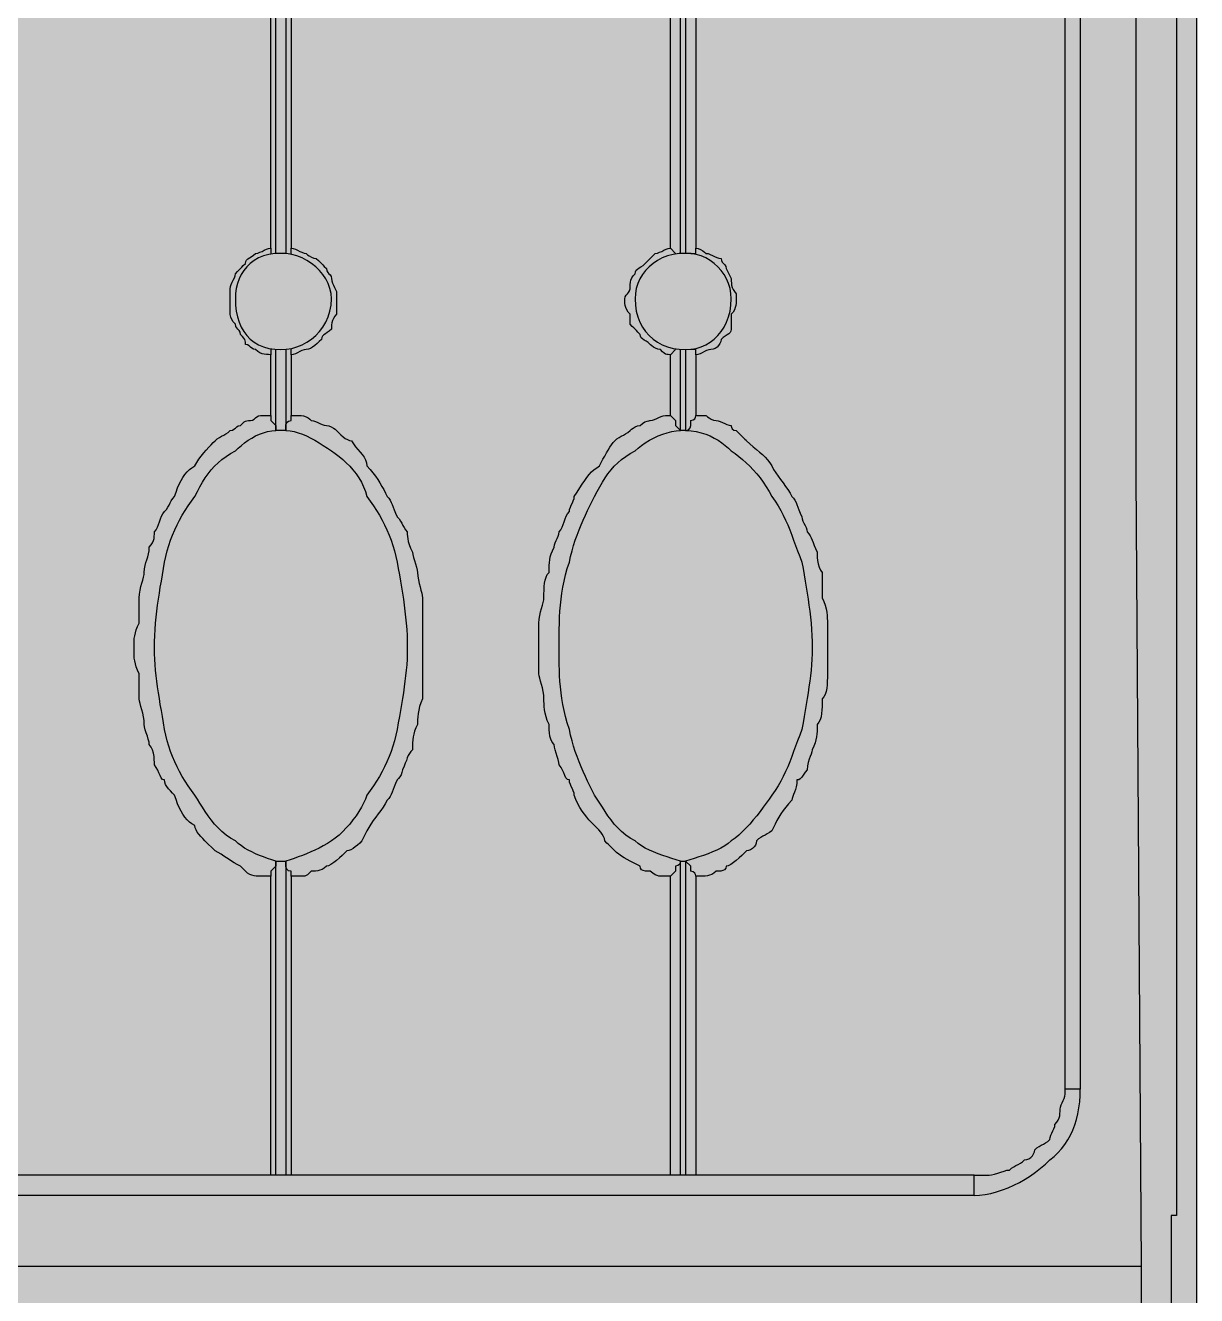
# Model space of a CAD drawing. Header units: millimetres. Extents: x 0 to 966, y -664 to 90.
# Drawn here: x 373.59 to 394, y -236.16 to -214.03 of the extents above; entities that cross this region are included whole.
import ezdxf

# ---------------------------------------------------------------- set-up
doc = ezdxf.new("R2010")
doc.units = ezdxf.units.MM
for name, color, linetype in [('HDL_BODY', 7, 'Continuous'), ('HDL_COLOUR', 7, 'Continuous'), ('HDL_DETAIL', 7, 'Continuous'), ('HDL_PRINT', 7, 'Continuous')]:
    doc.layers.add(name, color=color, linetype=linetype)

# ---------------------------------------------------------------- blocks, each defined once
blk = doc.blocks.new('M_R8.10.1_FRONT')
at = {"layer": 'HDL_BODY', "true_color": 0x202126}
blk.add_hatch(color=250, dxfattribs=at).paths.add_polyline_path([(0, 0), (144, 0), (144, 90), (0, 90)])
at = {"layer": 'HDL_BODY', "true_color": 0x2a2a30}
blk.add_hatch(color=250, dxfattribs=at).paths.add_polyline_path([(0.4, 20.52), (143.6, 20.52), (143.6, 68.31), (0.4, 68.31)])
at = {"layer": 'HDL_COLOUR', "true_color": 0x3d4a3a}
for points in [[(128.041, 40.324), (128.135, 40.329), (128.229, 40.345), (128.32, 40.371), (128.409, 40.406), (128.493, 40.451), (128.573, 40.505), (128.647, 40.567), (128.714, 40.637), (128.774, 40.715), (128.825, 40.8), (128.866, 40.892), (128.896, 40.99), (128.916, 41.095), (128.922, 41.205), (128.916, 41.298), (128.896, 41.388), (128.866, 41.474), (128.825, 41.555), (128.774, 41.632), (128.714, 41.703), (128.647, 41.768), (128.573, 41.826), (128.493, 41.877), (128.409, 41.92), (128.32, 41.954), (128.229, 41.979), (128.135, 41.995), (128.041, 42), (127.932, 41.995), (127.83, 41.979), (127.737, 41.954), (127.652, 41.92), (127.575, 41.877), (127.506, 41.826), (127.445, 41.768), (127.393, 41.703), (127.348, 41.632), (127.311, 41.555), (127.283, 41.474), (127.263, 41.388), (127.251, 41.298), (127.247, 41.205), (127.251, 41.095), (127.263, 40.99), (127.283, 40.892), (127.311, 40.8), (127.348, 40.715), (127.393, 40.637), (127.445, 40.567), (127.506, 40.505), (127.575, 40.451), (127.652, 40.406), (127.737, 40.371), (127.83, 40.345), (127.932, 40.329), (128.041, 40.324)], [(135.095, 40.324), (135.188, 40.329), (135.277, 40.345), (135.363, 40.371), (135.445, 40.406), (135.521, 40.451), (135.592, 40.505), (135.657, 40.567), (135.715, 40.637), (135.766, 40.715), (135.809, 40.8), (135.843, 40.892), (135.868, 40.99), (135.884, 41.095), (135.889, 41.205), (135.884, 41.298), (135.868, 41.388), (135.843, 41.474), (135.809, 41.555), (135.766, 41.632), (135.715, 41.703), (135.657, 41.768), (135.592, 41.826), (135.521, 41.877), (135.445, 41.92), (135.363, 41.954), (135.277, 41.979), (135.188, 41.995), (135.095, 42), (134.984, 41.995), (134.879, 41.979), (134.78, 41.954), (134.688, 41.92), (134.603, 41.877), (134.526, 41.826), (134.456, 41.768), (134.394, 41.703), (134.34, 41.632), (134.296, 41.555), (134.26, 41.474), (134.235, 41.388), (134.219, 41.298), (134.214, 41.205), (134.219, 41.095), (134.235, 40.99), (134.26, 40.892), (134.296, 40.8), (134.34, 40.715), (134.394, 40.637), (134.456, 40.567), (134.526, 40.505), (134.603, 40.451), (134.688, 40.406), (134.78, 40.371), (134.879, 40.345), (134.984, 40.329), (135.095, 40.324)]]:
    blk.add_hatch(color=79, dxfattribs=at).paths.add_polyline_path(points)
at = {"layer": 'HDL_COLOUR', "true_color": 0x97a4b5}
for points in [[(130.265, 35.16), (130.246, 35.643), (130.189, 36.118), (130.096, 36.576), (129.967, 37.01), (129.805, 37.412), (129.613, 37.776), (129.394, 38.095), (129.153, 38.364), (128.891, 38.578), (128.616, 38.734), (128.33, 38.828), (128.04, 38.86), (127.75, 38.828), (127.464, 38.734), (127.189, 38.578), (126.927, 38.364), (126.686, 38.095), (126.467, 37.776), (126.275, 37.412), (126.113, 37.01), (125.984, 36.576), (125.891, 36.118), (125.834, 35.643), (125.815, 35.16), (125.834, 34.677), (125.891, 34.202), (125.984, 33.744), (126.113, 33.31), (126.275, 32.908), (126.467, 32.544), (126.686, 32.225), (126.927, 31.956), (127.189, 31.742), (127.464, 31.586), (127.75, 31.492), (128.04, 31.46), (128.33, 31.492), (128.616, 31.586), (128.891, 31.742), (129.153, 31.956), (129.394, 32.225), (129.613, 32.544), (129.805, 32.908), (129.967, 33.31), (130.096, 33.744), (130.189, 34.202), (130.246, 34.677)], [(137.315, 35.16), (137.296, 35.643), (137.239, 36.118), (137.146, 36.576), (137.017, 37.01), (136.855, 37.412), (136.663, 37.776), (136.444, 38.095), (136.202, 38.364), (135.941, 38.578), (135.666, 38.734), (135.38, 38.828), (135.09, 38.86), (134.8, 38.828), (134.514, 38.734), (134.239, 38.578), (133.977, 38.364), (133.736, 38.095), (133.517, 37.776), (133.325, 37.412), (133.163, 37.01), (133.034, 36.576), (132.941, 36.118), (132.884, 35.643), (132.865, 35.16), (132.884, 34.677), (132.941, 34.202), (133.034, 33.744), (133.163, 33.31), (133.325, 32.908), (133.517, 32.544), (133.736, 32.225), (133.977, 31.956), (134.239, 31.742), (134.514, 31.586), (134.8, 31.492), (135.09, 31.46), (135.38, 31.492), (135.666, 31.586), (135.941, 31.742), (136.202, 31.956), (136.444, 32.225), (136.663, 32.544), (136.855, 32.908), (137.017, 33.31), (137.146, 33.744), (137.239, 34.202), (137.296, 34.677)]]:
    blk.add_hatch(color=253, dxfattribs=at).paths.add_polyline_path(points)
at = {"layer": 'HDL_PRINT', "true_color": 0xdee1e9}
for points in [[(124.955, 45.794), (124.883, 45.794), (124.81, 45.794), (124.738, 45.792), (124.666, 45.79), (124.594, 45.786), (124.522, 45.78), (124.449, 45.771), (124.377, 45.76), (124.305, 45.745), (124.233, 45.727), (124.16, 45.705), (124.219, 45.731), (124.277, 45.752), (124.336, 45.768), (124.395, 45.779), (124.453, 45.786), (124.512, 45.791), (124.571, 45.793), (124.631, 45.794), (124.69, 45.794), (124.845, 45.789), (124.998, 45.773), (125.147, 45.746), (125.293, 45.71), (125.435, 45.664), (125.572, 45.608), (125.705, 45.543), (125.832, 45.47), (125.954, 45.388), (126.069, 45.297), (126.178, 45.199), (126.279, 45.093), (126.373, 44.98), (126.459, 44.859), (126.537, 44.732), (126.606, 44.598), (126.665, 44.458), (126.715, 44.313), (126.754, 44.161), (126.783, 44.005), (126.8, 43.843), (126.806, 43.677), (126.8, 43.522), (126.783, 43.369), (126.754, 43.22), (126.715, 43.074), (126.665, 42.932), (126.606, 42.794), (126.537, 42.661), (126.459, 42.534), (126.373, 42.412), (126.279, 42.297), (126.178, 42.188), (126.069, 42.087), (125.954, 41.992), (125.832, 41.906), (125.705, 41.829), (125.572, 41.76), (125.435, 41.701), (125.293, 41.651), (125.147, 41.612), (124.998, 41.583), (124.845, 41.565), (124.69, 41.559), (124.552, 41.564), (124.417, 41.577), (124.285, 41.598), (124.157, 41.627), (124.033, 41.665), (123.912, 41.71), (123.795, 41.762), (123.682, 41.821), (123.573, 41.888), (123.468, 41.961), (123.368, 42.04), (123.273, 42.126), (123.183, 42.218), (123.097, 42.316), (123.017, 42.419), (122.942, 42.527), (122.872, 42.641), (122.808, 42.759), (122.75, 42.882), (122.806, 42.739), (122.868, 42.601), (122.937, 42.47), (123.012, 42.344), (123.093, 42.224), (123.181, 42.111), (123.274, 42.004), (123.372, 41.904), (123.477, 41.81), (123.587, 41.724), (123.702, 41.645), (123.822, 41.574), (123.947, 41.51), (124.078, 41.454), (124.213, 41.406), (124.352, 41.366), (124.497, 41.335), (124.645, 41.313), (124.798, 41.299), (124.955, 41.294), (125.104, 41.3), (125.251, 41.318), (125.397, 41.347), (125.54, 41.386), (125.68, 41.436), (125.816, 41.495), (125.949, 41.564), (126.078, 41.642), (126.201, 41.728), (126.319, 41.823), (126.432, 41.925), (126.538, 42.034), (126.638, 42.15), (126.73, 42.273), (126.815, 42.401), (126.891, 42.535), (126.959, 42.674), (127.017, 42.817), (127.067, 42.965), (127.106, 43.116), (127.134, 43.27), (127.151, 43.428), (127.157, 43.587), (127.151, 43.754), (127.132, 43.917), (127.101, 44.076), (127.058, 44.231), (127.005, 44.381), (126.941, 44.525), (126.868, 44.664), (126.785, 44.797), (126.693, 44.923), (126.593, 45.042), (126.486, 45.154), (126.371, 45.259), (126.25, 45.355), (126.123, 45.443), (125.99, 45.522), (125.853, 45.592), (125.711, 45.652), (125.565, 45.702), (125.416, 45.742), (125.265, 45.771), (125.111, 45.788), (124.955, 45.794)], [(131.833, 45.794), (131.773, 45.794), (131.713, 45.793), (131.652, 45.791), (131.588, 45.786), (131.522, 45.779), (131.452, 45.768), (131.378, 45.752), (131.299, 45.731), (131.214, 45.705), (131.28, 45.734), (131.346, 45.756), (131.409, 45.772), (131.469, 45.783), (131.524, 45.789), (131.574, 45.793), (131.618, 45.794), (131.654, 45.794), (131.82, 45.789), (131.982, 45.773), (132.139, 45.746), (132.29, 45.71), (132.436, 45.664), (132.576, 45.608), (132.709, 45.543), (132.837, 45.47), (132.957, 45.388), (133.071, 45.297), (133.177, 45.199), (133.275, 45.093), (133.366, 44.98), (133.448, 44.859), (133.522, 44.732), (133.587, 44.598), (133.643, 44.458), (133.689, 44.313), (133.725, 44.161), (133.752, 44.005), (133.768, 43.843), (133.773, 43.677), (133.768, 43.522), (133.752, 43.369), (133.725, 43.22), (133.689, 43.074), (133.643, 42.932), (133.587, 42.794), (133.522, 42.661), (133.448, 42.534), (133.366, 42.412), (133.275, 42.297), (133.177, 42.188), (133.071, 42.087), (132.957, 41.992), (132.837, 41.906), (132.709, 41.829), (132.576, 41.76), (132.436, 41.701), (132.29, 41.651), (132.139, 41.612), (131.982, 41.583), (131.82, 41.565), (131.654, 41.559), (131.529, 41.564), (131.405, 41.577), (131.281, 41.598), (131.158, 41.627), (131.037, 41.665), (130.917, 41.71), (130.8, 41.762), (130.686, 41.821), (130.575, 41.888), (130.467, 41.961), (130.363, 42.04), (130.263, 42.126), (130.168, 42.218), (130.078, 42.316), (129.993, 42.419), (129.915, 42.527), (129.842, 42.641), (129.776, 42.759), (129.717, 42.882), (129.761, 42.739), (129.814, 42.601), (129.875, 42.47), (129.944, 42.344), (130.022, 42.224), (130.106, 42.111), (130.197, 42.004), (130.295, 41.904), (130.399, 41.81), (130.509, 41.724), (130.624, 41.645), (130.744, 41.574), (130.869, 41.51), (130.997, 41.454), (131.13, 41.406), (131.265, 41.366), (131.404, 41.335), (131.545, 41.313), (131.688, 41.299), (131.833, 41.294), (132.003, 41.3), (132.169, 41.318), (132.331, 41.347), (132.487, 41.386), (132.639, 41.436), (132.784, 41.495), (132.924, 41.564), (133.058, 41.642), (133.186, 41.728), (133.306, 41.823), (133.42, 41.925), (133.526, 42.034), (133.625, 42.15), (133.716, 42.273), (133.798, 42.401), (133.872, 42.535), (133.937, 42.674), (133.993, 42.817), (134.04, 42.965), (134.076, 43.116), (134.103, 43.27), (134.119, 43.428), (134.125, 43.587), (134.119, 43.747), (134.103, 43.903), (134.076, 44.056), (134.04, 44.205), (133.993, 44.349), (133.937, 44.488), (133.872, 44.622), (133.798, 44.751), (133.716, 44.874), (133.625, 44.991), (133.526, 45.102), (133.42, 45.205), (133.306, 45.302), (133.186, 45.39), (133.058, 45.472), (132.924, 45.544), (132.784, 45.608), (132.639, 45.664), (132.487, 45.71), (132.331, 45.746), (132.169, 45.773), (132.003, 45.789), (131.833, 45.794)], [(124.866, 43.412), (124.866, 43.677), (125.836, 43.677), (125.836, 42.882), (125.777, 42.826), (125.718, 42.776), (125.66, 42.732), (125.601, 42.691), (125.542, 42.655), (125.483, 42.621), (125.424, 42.589), (125.365, 42.559), (125.306, 42.53), (125.269, 42.526), (125.224, 42.516), (125.174, 42.502), (125.118, 42.486), (125.059, 42.469), (124.996, 42.455), (124.931, 42.445), (124.866, 42.441), (124.789, 42.444), (124.717, 42.451), (124.649, 42.463), (124.585, 42.478), (124.524, 42.496), (124.466, 42.517), (124.41, 42.541), (124.356, 42.565), (124.302, 42.591), (124.25, 42.617), (124.175, 42.646), (124.11, 42.68), (124.054, 42.718), (124.005, 42.76), (123.962, 42.805), (123.925, 42.853), (123.891, 42.903), (123.861, 42.954), (123.833, 43.007), (123.806, 43.06), (123.759, 43.113), (123.72, 43.167), (123.691, 43.221), (123.668, 43.277), (123.653, 43.335), (123.642, 43.396), (123.635, 43.46), (123.632, 43.528), (123.631, 43.6), (123.631, 43.677), (123.631, 43.732), (123.632, 43.792), (123.635, 43.854), (123.642, 43.919), (123.653, 43.985), (123.668, 44.051), (123.691, 44.116), (123.72, 44.179), (123.759, 44.238), (123.806, 44.293), (123.836, 44.375), (123.867, 44.446), (123.899, 44.506), (123.933, 44.558), (123.97, 44.602), (124.01, 44.641), (124.055, 44.675), (124.105, 44.707), (124.16, 44.737), (124.237, 44.785), (124.31, 44.823), (124.379, 44.852), (124.447, 44.875), (124.513, 44.891), (124.579, 44.901), (124.647, 44.908), (124.716, 44.911), (124.789, 44.912), (124.866, 44.913), (124.931, 44.912), (124.996, 44.911), (125.059, 44.908), (125.118, 44.901), (125.174, 44.891), (125.224, 44.875), (125.269, 44.853), (125.306, 44.823), (125.34, 44.819), (125.373, 44.807), (125.406, 44.787), (125.439, 44.758), (125.472, 44.721), (125.505, 44.675), (125.538, 44.621), (125.571, 44.558), (125.604, 44.526), (125.636, 44.492), (125.666, 44.455), (125.692, 44.416), (125.715, 44.373), (125.732, 44.324), (125.743, 44.269), (125.747, 44.207), (125.482, 44.118), (125.45, 44.16), (125.425, 44.209), (125.405, 44.259), (125.386, 44.306), (125.365, 44.346), (125.339, 44.373), (125.306, 44.383), (125.306, 44.427), (125.303, 44.468), (125.295, 44.504), (125.28, 44.533), (125.254, 44.551), (125.217, 44.558), (125.175, 44.591), (125.125, 44.615), (125.071, 44.631), (125.014, 44.641), (124.959, 44.646), (124.909, 44.647), (124.866, 44.648), (124.804, 44.647), (124.747, 44.646), (124.695, 44.643), (124.645, 44.636), (124.595, 44.626), (124.543, 44.61), (124.487, 44.588), (124.425, 44.558), (124.387, 44.553), (124.349, 44.539), (124.312, 44.517), (124.274, 44.489), (124.236, 44.456), (124.198, 44.42), (124.16, 44.383), (124.155, 44.344), (124.143, 44.307), (124.125, 44.269), (124.106, 44.231), (124.089, 44.194), (124.076, 44.156), (124.071, 44.118), (124.043, 44.08), (124.021, 44.036), (124.006, 43.985), (123.996, 43.93), (123.989, 43.87), (123.986, 43.807), (123.985, 43.743), (123.985, 43.677), (123.985, 43.585), (123.986, 43.508), (123.989, 43.444), (123.996, 43.389), (124.006, 43.344), (124.021, 43.304), (124.043, 43.269), (124.071, 43.236), (124.101, 43.181), (124.132, 43.131), (124.164, 43.086), (124.198, 43.045), (124.235, 43.008), (124.275, 42.974), (124.32, 42.942), (124.37, 42.912), (124.425, 42.882), (124.462, 42.853), (124.506, 42.832), (124.556, 42.816), (124.612, 42.806), (124.672, 42.8), (124.735, 42.797), (124.8, 42.796), (124.866, 42.795), (124.903, 42.796), (124.947, 42.797), (124.998, 42.8), (125.054, 42.806), (125.113, 42.816), (125.176, 42.832), (125.24, 42.853), (125.306, 42.882), (125.313, 42.889), (125.333, 42.908), (125.362, 42.938), (125.398, 42.974), (125.439, 43.016), (125.482, 43.06), (125.482, 43.412), (124.866, 43.412)], [(130.949, 42.53), (130.949, 44.913), (131.303, 44.913), (131.303, 43.942), (132.449, 43.942), (132.449, 44.913), (132.803, 44.913), (132.803, 42.53), (132.449, 42.53), (132.449, 43.587), (131.303, 43.587), (131.303, 42.53), (130.949, 42.53)]]:
    blk.add_hatch(color=254, dxfattribs=at).paths.add_polyline_path(points)
at = {"layer": 'HDL_DETAIL', "color": 251, "true_color": 0x52555c}
for points in [[(0, 90), (144, 90), (144, 0), (0, 0), (0, 90)], [(0, 67.766), (144, 67.766), (144, 22.235), (0, 22.235), (0, 67.766)], [(128.041, 40.324), (128.135, 40.329), (128.229, 40.345), (128.32, 40.371), (128.409, 40.406), (128.493, 40.451), (128.573, 40.505), (128.647, 40.567), (128.714, 40.637), (128.774, 40.715), (128.825, 40.8), (128.866, 40.892), (128.896, 40.99), (128.916, 41.095), (128.922, 41.205), (128.916, 41.298), (128.896, 41.388), (128.866, 41.474), (128.825, 41.555), (128.774, 41.632), (128.714, 41.703), (128.647, 41.768), (128.573, 41.826), (128.493, 41.877), (128.409, 41.92), (128.32, 41.954), (128.229, 41.979), (128.135, 41.995), (128.041, 42), (127.932, 41.995), (127.83, 41.979), (127.737, 41.954), (127.652, 41.92), (127.575, 41.877), (127.506, 41.826), (127.445, 41.768), (127.393, 41.703), (127.348, 41.632), (127.311, 41.555), (127.283, 41.474), (127.263, 41.388), (127.251, 41.298), (127.247, 41.205), (127.251, 41.095), (127.263, 40.99), (127.283, 40.892), (127.311, 40.8), (127.348, 40.715), (127.393, 40.637), (127.445, 40.567), (127.506, 40.505), (127.575, 40.451), (127.652, 40.406), (127.737, 40.371), (127.83, 40.345), (127.932, 40.329), (128.041, 40.324)], [(135.095, 40.324), (135.188, 40.329), (135.277, 40.345), (135.363, 40.371), (135.445, 40.406), (135.521, 40.451), (135.592, 40.505), (135.657, 40.567), (135.715, 40.637), (135.766, 40.715), (135.809, 40.8), (135.843, 40.892), (135.868, 40.99), (135.884, 41.095), (135.889, 41.205), (135.884, 41.298), (135.868, 41.388), (135.843, 41.474), (135.809, 41.555), (135.766, 41.632), (135.715, 41.703), (135.657, 41.768), (135.592, 41.826), (135.521, 41.877), (135.445, 41.92), (135.363, 41.954), (135.277, 41.979), (135.188, 41.995), (135.095, 42), (134.984, 41.995), (134.879, 41.979), (134.78, 41.954), (134.688, 41.92), (134.603, 41.877), (134.526, 41.826), (134.456, 41.768), (134.394, 41.703), (134.34, 41.632), (134.296, 41.555), (134.26, 41.474), (134.235, 41.388), (134.219, 41.298), (134.214, 41.205), (134.219, 41.095), (134.235, 40.99), (134.26, 40.892), (134.296, 40.8), (134.34, 40.715), (134.394, 40.637), (134.456, 40.567), (134.526, 40.505), (134.603, 40.451), (134.688, 40.406), (134.78, 40.371), (134.879, 40.345), (134.984, 40.329), (135.095, 40.324)], [(127.952, 38.912), (127.952, 38.912)], [(128.128, 38.912), (128.128, 38.912)], [(135.005, 38.912), (135.005, 38.912)], [(135.095, 38.912), (135.095, 38.912)], [(135.095, 38.912), (135.095, 38.912)], [(127.952, 31.411), (127.952, 31.411)], [(128.041, 31.411), (128.041, 31.411)], [(128.041, 31.411), (128.041, 31.411)], [(135.005, 31.411), (135.005, 31.411)], [(135.005, 31.411), (135.005, 31.411)], [(135.095, 31.411), (135.095, 31.411)], [(135.095, 31.411), (135.095, 31.411)]]:
    blk.add_lwpolyline(points, close=True, dxfattribs=at)
for points in [[(143.032, 65.824), (142.943, 51.97), (142.943, 38.117), (143.032, 24.353)], [(143.648, 64.502), (143.648, 25.236)], [(143.648, 64.502), (143.648, 25.236)], [(143.648, 64.502), (143.648, 25.236)], [(143.648, 64.502), (143.648, 25.236)], [(143.648, 64.502), (143.648, 25.236)], [(143.648, 64.502), (143.648, 25.236)], [(143.648, 64.502), (143.648, 25.236)], [(143.648, 64.502), (143.648, 25.236)], [(143.648, 64.502), (143.648, 25.236)], [(143.648, 64.502), (143.648, 25.236)], [(143.648, 64.502), (143.648, 25.236)], [(143.648, 64.502), (143.648, 25.236)], [(143.648, 64.502), (143.648, 25.236)], [(143.648, 64.502), (143.648, 25.236)], [(143.648, 64.502), (143.648, 25.236)], [(143.648, 64.502), (143.648, 25.236)], [(143.648, 64.502), (143.648, 25.236)], [(143.648, 64.502), (143.648, 25.236)], [(143.648, 64.502), (143.648, 25.236)], [(143.648, 64.502), (143.648, 25.236)], [(143.648, 64.502), (143.648, 25.236)], [(141.708, 27.441), (141.708, 62.911)], [(141.973, 62.911), (141.973, 27.441)], [(127.952, 42), (127.952, 46.5)], [(128.128, 46.5), (128.128, 42)], [(135.005, 42), (135.005, 46.5)], [(135.095, 46.5), (135.095, 42)], [(127.863, 42.09), (127.863, 46.149)], [(128.217, 46.149), (128.217, 42.09)], [(134.83, 42.09), (134.83, 46.149)], [(135.27, 46.149), (135.27, 42.09)], [(127.157, 41.205), (127.157, 41.384), (127.162, 41.421), (127.175, 41.458), (127.192, 41.496), (127.211, 41.534), (127.229, 41.571), (127.242, 41.609), (127.247, 41.646), (127.285, 41.684), (127.313, 41.712), (127.336, 41.735), (127.358, 41.758), (127.385, 41.786), (127.422, 41.825), (127.427, 41.857), (127.442, 41.881), (127.464, 41.902), (127.492, 41.921), (127.525, 41.941), (127.561, 41.967), (127.598, 42), (127.636, 42.005), (127.674, 42.018), (127.712, 42.035), (127.75, 42.054), (127.788, 42.072), (127.826, 42.085), (127.863, 42.09)], [(127.863, 42.09), (127.863, 42)], [(128.217, 42), (128.217, 42), (128.217, 42.09)], [(128.217, 42.09), (128.255, 42.085), (128.293, 42.072), (128.33, 42.054), (128.368, 42.035), (128.406, 42.018), (128.444, 42.005), (128.482, 42), (128.489, 41.994), (128.507, 41.977), (128.536, 41.956), (128.572, 41.934), (128.613, 41.917), (128.657, 41.911), (128.695, 41.874), (128.723, 41.847), (128.746, 41.824), (128.769, 41.801), (128.796, 41.773), (128.833, 41.735), (128.84, 41.697), (128.856, 41.669), (128.878, 41.646), (128.899, 41.624), (128.916, 41.596), (128.922, 41.559), (128.927, 41.521), (128.94, 41.483), (128.957, 41.446), (128.976, 41.408), (128.994, 41.37), (129.007, 41.333), (129.011, 41.294), (129.011, 41.205)], [(134.035, 41.205), (134.042, 41.243), (134.058, 41.271), (134.08, 41.294), (134.101, 41.318), (134.118, 41.346), (134.125, 41.384), (134.125, 41.421), (134.127, 41.458), (134.132, 41.496), (134.141, 41.534), (134.157, 41.571), (134.181, 41.609), (134.214, 41.646), (134.219, 41.679), (134.233, 41.705), (134.255, 41.726), (134.283, 41.745), (134.316, 41.766), (134.352, 41.791), (134.389, 41.825), (134.565, 42), (134.603, 42.005), (134.641, 42.018), (134.679, 42.035), (134.716, 42.054), (134.754, 42.072), (134.792, 42.085), (134.83, 42.09)], [(134.83, 42.09), (134.919, 42)], [(135.184, 42), (135.27, 42), (135.27, 42.09)], [(135.27, 42.09), (135.315, 42.083), (135.356, 42.066), (135.393, 42.045), (135.422, 42.023), (135.442, 42.007), (135.449, 42), (135.486, 41.995), (135.523, 41.982), (135.561, 41.965), (135.599, 41.946), (135.636, 41.929), (135.674, 41.916), (135.711, 41.911), (135.717, 41.874), (135.734, 41.847), (135.755, 41.824), (135.777, 41.801), (135.793, 41.773), (135.8, 41.735), (135.889, 41.559), (135.89, 41.521), (135.891, 41.483), (135.896, 41.446), (135.905, 41.408), (135.921, 41.37), (135.944, 41.333), (135.976, 41.294), (135.976, 41.205)], [(127.863, 40.234), (127.826, 40.235), (127.788, 40.236), (127.75, 40.241), (127.712, 40.251), (127.674, 40.267), (127.636, 40.291), (127.598, 40.324), (127.561, 40.33), (127.534, 40.347), (127.511, 40.368), (127.488, 40.39), (127.46, 40.406), (127.422, 40.413), (127.422, 40.45), (127.419, 40.477), (127.411, 40.5), (127.397, 40.523), (127.372, 40.551), (127.336, 40.589), (127.329, 40.627), (127.313, 40.655), (127.291, 40.678), (127.27, 40.7), (127.253, 40.728), (127.247, 40.764), (127.209, 40.808), (127.184, 40.85), (127.168, 40.886), (127.161, 40.914), (127.158, 40.933), (127.157, 40.94), (127.157, 41.205)], [(129.011, 41.205), (129.011, 40.94), (128.978, 40.903), (128.955, 40.865), (128.939, 40.828), (128.929, 40.79), (128.924, 40.753), (128.922, 40.715), (128.922, 40.678), (128.884, 40.645), (128.848, 40.619), (128.816, 40.598), (128.788, 40.579), (128.766, 40.558), (128.752, 40.533), (128.747, 40.499), (128.708, 40.462), (128.67, 40.427), (128.632, 40.394), (128.594, 40.366), (128.556, 40.343), (128.519, 40.329), (128.482, 40.324), (128.444, 40.319), (128.406, 40.306), (128.368, 40.288), (128.33, 40.269), (128.293, 40.252), (128.255, 40.239), (128.217, 40.234)], [(134.83, 40.234), (134.792, 40.235), (134.764, 40.238), (134.741, 40.245), (134.718, 40.261), (134.691, 40.286), (134.654, 40.324), (134.61, 40.33), (134.569, 40.347), (134.533, 40.368), (134.504, 40.39), (134.485, 40.406), (134.479, 40.413), (134.441, 40.445), (134.404, 40.47), (134.371, 40.49), (134.342, 40.509), (134.32, 40.53), (134.305, 40.555), (134.3, 40.589), (134.263, 40.627), (134.236, 40.655), (134.213, 40.678), (134.191, 40.7), (134.163, 40.728), (134.125, 40.764), (134.125, 40.94), (134.091, 40.978), (134.068, 41.017), (134.052, 41.055), (134.042, 41.093), (134.037, 41.13), (134.035, 41.168), (134.035, 41.205)], [(135.976, 41.205), (135.975, 41.168), (135.974, 41.13), (135.969, 41.093), (135.96, 41.055), (135.944, 41.017), (135.921, 40.978), (135.889, 40.94), (135.889, 40.897), (135.889, 40.853), (135.889, 40.809), (135.889, 40.765), (135.889, 40.721), (135.889, 40.678), (135.884, 40.645), (135.87, 40.619), (135.847, 40.598), (135.819, 40.579), (135.785, 40.558), (135.749, 40.533), (135.711, 40.499), (135.706, 40.462), (135.692, 40.427), (135.67, 40.394), (135.642, 40.366), (135.609, 40.343), (135.573, 40.329), (135.535, 40.324), (135.498, 40.319), (135.461, 40.306), (135.423, 40.288), (135.385, 40.269), (135.347, 40.252), (135.309, 40.239), (135.27, 40.234)], [(127.863, 40.324), (127.863, 40.324), (127.863, 40.234)], [(127.952, 38.912), (127.952, 40.324)], [(128.128, 40.324), (128.128, 38.912)], [(128.217, 40.234), (128.217, 40.324)], [(134.919, 40.324), (134.919, 40.324), (134.83, 40.234)], [(135.005, 38.912), (135.005, 40.324)], [(135.095, 40.324), (135.095, 38.912)], [(135.27, 40.234), (135.27, 40.324), (135.184, 40.324)], [(127.863, 39.177), (127.863, 40.234)], [(128.217, 40.234), (128.217, 39.177)], [(134.83, 39.177), (134.83, 40.234)], [(135.27, 40.234), (135.27, 39.177)], [(127.863, 31.149), (127.776, 31.149), (127.687, 31.149), (127.649, 31.149), (127.611, 31.151), (127.573, 31.155), (127.536, 31.165), (127.498, 31.18), (127.46, 31.203), (127.422, 31.235), (127.336, 31.324), (127.28, 31.353), (127.228, 31.382), (127.181, 31.411), (127.136, 31.441), (127.092, 31.47), (127.047, 31.5), (127, 31.53), (126.949, 31.559), (126.892, 31.589), (126.717, 31.765), (126.68, 31.803), (126.644, 31.841), (126.611, 31.879), (126.583, 31.916), (126.561, 31.954), (126.546, 31.992), (126.541, 32.03), (126.491, 32.059), (126.446, 32.093), (126.404, 32.132), (126.366, 32.178), (126.332, 32.228), (126.3, 32.284), (126.27, 32.345), (126.241, 32.411), (126.214, 32.483), (126.187, 32.56), (126.15, 32.597), (126.115, 32.635), (126.082, 32.673), (126.053, 32.71), (126.031, 32.749), (126.017, 32.787), (126.012, 32.825), (125.979, 32.835), (125.955, 32.862), (125.934, 32.901), (125.915, 32.948), (125.895, 32.997), (125.869, 33.045), (125.836, 33.087), (125.836, 33.13), (125.834, 33.181), (125.829, 33.236), (125.819, 33.293), (125.803, 33.348), (125.78, 33.399), (125.747, 33.442), (125.742, 33.485), (125.73, 33.535), (125.713, 33.59), (125.694, 33.647), (125.677, 33.701), (125.665, 33.751), (125.66, 33.793), (125.656, 33.86), (125.646, 33.925), (125.632, 33.988), (125.616, 34.048), (125.599, 34.104), (125.585, 34.155), (125.575, 34.199), (125.571, 34.237), (125.571, 34.677), (125.542, 34.74), (125.519, 34.796), (125.504, 34.848), (125.493, 34.898), (125.486, 34.948), (125.483, 35), (125.482, 35.056), (125.482, 35.118), (125.482, 35.18), (125.483, 35.236), (125.486, 35.288), (125.493, 35.339), (125.504, 35.389), (125.519, 35.441), (125.542, 35.497), (125.571, 35.559), (125.571, 36), (125.575, 36.065), (125.585, 36.13), (125.599, 36.194), (125.616, 36.254), (125.632, 36.309), (125.646, 36.36), (125.656, 36.404), (125.66, 36.44), (125.664, 36.503), (125.674, 36.56), (125.688, 36.612), (125.703, 36.662), (125.719, 36.712), (125.733, 36.763), (125.743, 36.819), (125.747, 36.881), (125.78, 36.919), (125.803, 36.958), (125.819, 36.996), (125.829, 37.034), (125.834, 37.071), (125.836, 37.109), (125.836, 37.146), (125.866, 37.183), (125.889, 37.227), (125.908, 37.274), (125.925, 37.323), (125.942, 37.373), (125.96, 37.42), (125.983, 37.463), (126.012, 37.501), (126.045, 37.539), (126.07, 37.576), (126.091, 37.614), (126.11, 37.652), (126.13, 37.69), (126.155, 37.727), (126.187, 37.766), (126.214, 37.842), (126.241, 37.914), (126.27, 37.98), (126.3, 38.041), (126.332, 38.096), (126.366, 38.147), (126.404, 38.192), (126.446, 38.232), (126.491, 38.266), (126.541, 38.296), (126.574, 38.354), (126.612, 38.412), (126.653, 38.468), (126.696, 38.522), (126.74, 38.574), (126.783, 38.621), (126.824, 38.665), (126.861, 38.704), (126.892, 38.736), (126.931, 38.769), (126.969, 38.793), (127.007, 38.814), (127.045, 38.833), (127.083, 38.853), (127.12, 38.879), (127.157, 38.912), (127.195, 38.919), (127.223, 38.935), (127.247, 38.957), (127.27, 38.978), (127.298, 38.995), (127.336, 39.001), (127.373, 39.038), (127.4, 39.062), (127.423, 39.077), (127.445, 39.085), (127.473, 39.087), (127.511, 39.088), (127.548, 39.094), (127.576, 39.111), (127.598, 39.132), (127.621, 39.154), (127.649, 39.17), (127.687, 39.177), (127.863, 39.177)], [(127.863, 39.177), (127.863, 39.088), (127.952, 39.001), (127.952, 38.912)], [(128.128, 38.912), (128.128, 39.001), (128.128, 39.01), (128.133, 39.032), (128.147, 39.057), (128.173, 39.079), (128.217, 39.088), (128.217, 39.177)], [(128.217, 39.177), (128.392, 39.177), (128.436, 39.17), (128.478, 39.154), (128.514, 39.132), (128.542, 39.111), (128.561, 39.094), (128.568, 39.088), (128.606, 39.083), (128.644, 39.071), (128.683, 39.054), (128.721, 39.035), (128.758, 39.019), (128.796, 39.006), (128.833, 39.001), (128.877, 38.995), (128.919, 38.978), (128.956, 38.957), (128.985, 38.935), (129.004, 38.919), (129.011, 38.912), (129.049, 38.874), (129.086, 38.838), (129.124, 38.805), (129.161, 38.777), (129.199, 38.756), (129.236, 38.741), (129.273, 38.736), (129.306, 38.68), (129.343, 38.629), (129.382, 38.582), (129.421, 38.537), (129.457, 38.493), (129.489, 38.448), (129.515, 38.402), (129.532, 38.351), (129.538, 38.296), (129.594, 38.236), (129.645, 38.177), (129.69, 38.118), (129.73, 38.059), (129.767, 38), (129.801, 37.941), (129.832, 37.883), (129.863, 37.824), (129.892, 37.766), (129.921, 37.732), (129.944, 37.698), (129.962, 37.661), (129.979, 37.622), (129.996, 37.578), (130.015, 37.529), (130.038, 37.474), (130.068, 37.411), (130.101, 37.374), (130.127, 37.337), (130.147, 37.299), (130.166, 37.261), (130.187, 37.223), (130.211, 37.184), (130.244, 37.146), (130.244, 37.109), (130.246, 37.069), (130.251, 37.027), (130.26, 36.98), (130.276, 36.926), (130.3, 36.865), (130.333, 36.795), (130.338, 36.752), (130.351, 36.701), (130.368, 36.646), (130.387, 36.589), (130.404, 36.534), (130.417, 36.483), (130.422, 36.44), (130.426, 36.375), (130.436, 36.31), (130.449, 36.247), (130.465, 36.188), (130.481, 36.132), (130.495, 36.081), (130.505, 36.037), (130.508, 36), (130.508, 35.559), (130.508, 35.029), (130.508, 34.677), (130.508, 34.237), (130.48, 34.17), (130.459, 34.105), (130.443, 34.041), (130.433, 33.981), (130.427, 33.926), (130.424, 33.875), (130.422, 33.83), (130.422, 33.793), (130.393, 33.731), (130.371, 33.675), (130.355, 33.623), (130.344, 33.574), (130.338, 33.524), (130.334, 33.472), (130.333, 33.415), (130.333, 33.352), (130.303, 33.32), (130.28, 33.286), (130.261, 33.249), (130.244, 33.21), (130.227, 33.166), (130.209, 33.118), (130.186, 33.063), (130.157, 33.001), (130.151, 32.957), (130.134, 32.916), (130.113, 32.879), (130.091, 32.851), (130.075, 32.832), (130.068, 32.825), (130.038, 32.762), (130.015, 32.707), (129.996, 32.658), (129.979, 32.614), (129.962, 32.575), (129.944, 32.539), (129.921, 32.504), (129.892, 32.471), (129.86, 32.412), (129.822, 32.353), (129.781, 32.294), (129.737, 32.235), (129.693, 32.176), (129.65, 32.117), (129.609, 32.058), (129.571, 31.999), (129.538, 31.941), (129.452, 31.765), (129.414, 31.727), (129.375, 31.691), (129.337, 31.658), (129.299, 31.63), (129.262, 31.608), (129.224, 31.594), (129.187, 31.589), (129.15, 31.552), (129.107, 31.51), (129.059, 31.466), (129.01, 31.423), (128.961, 31.385), (128.913, 31.353), (128.87, 31.332), (128.833, 31.324), (128.796, 31.291), (128.758, 31.267), (128.721, 31.252), (128.683, 31.242), (128.644, 31.237), (128.606, 31.235), (128.568, 31.235), (128.531, 31.199), (128.504, 31.174), (128.481, 31.159), (128.458, 31.152), (128.43, 31.149), (128.392, 31.149), (128.217, 31.149)], [(134.83, 31.149), (134.741, 31.149), (134.654, 31.149), (134.647, 31.149), (134.628, 31.152), (134.599, 31.159), (134.563, 31.174), (134.522, 31.199), (134.479, 31.235), (134.434, 31.235), (134.393, 31.238), (134.356, 31.246), (134.327, 31.261), (134.307, 31.287), (134.3, 31.324), (134.242, 31.353), (134.184, 31.382), (134.128, 31.411), (134.074, 31.441), (134.022, 31.47), (133.974, 31.5), (133.931, 31.53), (133.892, 31.559), (133.86, 31.589), (133.823, 31.626), (133.796, 31.653), (133.773, 31.676), (133.75, 31.699), (133.722, 31.727), (133.684, 31.765), (133.679, 31.803), (133.664, 31.841), (133.642, 31.879), (133.614, 31.916), (133.581, 31.954), (133.545, 31.992), (133.508, 32.03), (133.479, 32.059), (133.446, 32.093), (133.409, 32.132), (133.371, 32.178), (133.331, 32.228), (133.292, 32.284), (133.253, 32.345), (133.217, 32.411), (133.183, 32.483), (133.154, 32.56), (133.15, 32.597), (133.137, 32.635), (133.12, 32.673), (133.102, 32.71), (133.085, 32.749), (133.073, 32.787), (133.068, 32.825), (133.035, 32.835), (133.009, 32.862), (132.988, 32.901), (132.969, 32.948), (132.948, 32.997), (132.923, 33.045), (132.889, 33.087), (132.885, 33.13), (132.872, 33.181), (132.855, 33.236), (132.837, 33.293), (132.82, 33.348), (132.808, 33.399), (132.803, 33.442), (132.77, 33.485), (132.746, 33.535), (132.73, 33.59), (132.721, 33.647), (132.716, 33.701), (132.714, 33.751), (132.714, 33.793), (132.684, 33.86), (132.662, 33.925), (132.646, 33.988), (132.636, 34.048), (132.629, 34.104), (132.626, 34.155), (132.625, 34.199), (132.625, 34.237), (132.621, 34.302), (132.611, 34.367), (132.597, 34.43), (132.581, 34.489), (132.566, 34.545), (132.552, 34.596), (132.542, 34.64), (132.538, 34.677), (132.538, 35.118), (132.538, 35.559), (132.542, 35.625), (132.552, 35.69), (132.566, 35.753), (132.581, 35.813), (132.597, 35.869), (132.611, 35.919), (132.621, 35.963), (132.625, 36), (132.625, 36.065), (132.626, 36.13), (132.629, 36.194), (132.636, 36.254), (132.646, 36.309), (132.662, 36.36), (132.684, 36.404), (132.714, 36.44), (132.714, 36.503), (132.715, 36.56), (132.719, 36.612), (132.725, 36.662), (132.736, 36.712), (132.751, 36.763), (132.774, 36.819), (132.803, 36.881), (132.808, 36.919), (132.82, 36.958), (132.837, 36.996), (132.855, 37.034), (132.872, 37.071), (132.885, 37.109), (132.889, 37.146), (132.919, 37.183), (132.942, 37.227), (132.962, 37.274), (132.979, 37.323), (132.996, 37.373), (133.015, 37.42), (133.038, 37.463), (133.068, 37.501), (133.073, 37.539), (133.085, 37.576), (133.102, 37.614), (133.12, 37.652), (133.137, 37.69), (133.15, 37.727), (133.154, 37.766), (133.205, 37.842), (133.251, 37.914), (133.294, 37.98), (133.335, 38.041), (133.375, 38.096), (133.414, 38.147), (133.455, 38.192), (133.498, 38.232), (133.544, 38.266), (133.595, 38.296), (133.625, 38.354), (133.654, 38.412), (133.684, 38.468), (133.714, 38.522), (133.743, 38.574), (133.772, 38.621), (133.802, 38.665), (133.831, 38.704), (133.86, 38.736), (133.898, 38.769), (133.936, 38.793), (133.973, 38.814), (134.011, 38.833), (134.049, 38.853), (134.086, 38.879), (134.125, 38.912), (134.132, 38.919), (134.151, 38.935), (134.18, 38.957), (134.216, 38.978), (134.257, 38.995), (134.3, 39.001), (134.344, 39.038), (134.386, 39.062), (134.423, 39.077), (134.452, 39.085), (134.472, 39.087), (134.479, 39.088), (134.516, 39.093), (134.553, 39.105), (134.591, 39.123), (134.628, 39.142), (134.666, 39.159), (134.703, 39.172), (134.741, 39.177), (134.83, 39.177)], [(134.83, 39.177), (134.919, 39.088), (134.919, 39.001), (135.005, 38.912)], [(135.095, 38.912), (135.104, 38.913), (135.126, 38.918), (135.153, 38.931), (135.175, 38.958), (135.184, 39.001), (135.184, 39.088), (135.226, 39.097), (135.252, 39.119), (135.265, 39.146), (135.27, 39.168), (135.27, 39.177)], [(135.27, 39.177), (135.449, 39.177), (135.456, 39.17), (135.475, 39.154), (135.503, 39.132), (135.539, 39.111), (135.58, 39.094), (135.624, 39.088), (135.662, 39.083), (135.699, 39.071), (135.737, 39.054), (135.775, 39.035), (135.813, 39.019), (135.851, 39.006), (135.889, 39.001), (135.89, 38.992), (135.895, 38.97), (135.908, 38.944), (135.934, 38.921), (135.976, 38.912), (136.02, 38.868), (136.062, 38.827), (136.098, 38.791), (136.128, 38.762), (136.147, 38.743), (136.154, 38.736), (136.213, 38.68), (136.27, 38.629), (136.327, 38.582), (136.381, 38.537), (136.432, 38.493), (136.48, 38.448), (136.523, 38.402), (136.562, 38.351), (136.595, 38.296), (136.627, 38.236), (136.664, 38.177), (136.705, 38.118), (136.748, 38.059), (136.792, 38), (136.836, 37.941), (136.877, 37.883), (136.914, 37.824), (136.946, 37.766), (136.976, 37.732), (136.999, 37.698), (137.018, 37.661), (137.035, 37.622), (137.052, 37.578), (137.07, 37.529), (137.093, 37.474), (137.121, 37.411), (137.126, 37.374), (137.139, 37.337), (137.157, 37.299), (137.176, 37.261), (137.193, 37.223), (137.206, 37.184), (137.211, 37.146), (137.24, 37.113), (137.264, 37.08), (137.283, 37.043), (137.3, 37.004), (137.316, 36.96), (137.335, 36.912), (137.358, 36.857), (137.386, 36.795), (137.387, 36.752), (137.388, 36.701), (137.393, 36.646), (137.403, 36.589), (137.419, 36.534), (137.443, 36.483), (137.476, 36.44), (137.476, 36), (137.505, 35.934), (137.527, 35.869), (137.543, 35.807), (137.554, 35.747), (137.56, 35.691), (137.564, 35.641), (137.565, 35.596), (137.565, 35.559), (137.565, 35.029), (137.565, 34.677), (137.565, 34.611), (137.564, 34.545), (137.56, 34.482), (137.554, 34.422), (137.543, 34.367), (137.527, 34.317), (137.505, 34.273), (137.476, 34.237), (137.475, 34.17), (137.474, 34.105), (137.471, 34.041), (137.464, 33.981), (137.454, 33.926), (137.438, 33.875), (137.416, 33.83), (137.386, 33.793), (137.386, 33.731), (137.385, 33.675), (137.382, 33.623), (137.376, 33.574), (137.365, 33.524), (137.35, 33.472), (137.329, 33.415), (137.3, 33.352), (137.295, 33.315), (137.282, 33.276), (137.265, 33.233), (137.246, 33.186), (137.228, 33.132), (137.216, 33.071), (137.211, 33.001), (137.177, 32.963), (137.152, 32.927), (137.131, 32.894), (137.112, 32.866), (137.092, 32.844), (137.067, 32.83), (137.035, 32.825), (137.031, 32.762), (137.021, 32.707), (137.007, 32.658), (136.991, 32.614), (136.974, 32.575), (136.96, 32.539), (136.95, 32.504), (136.946, 32.471), (136.89, 32.412), (136.841, 32.353), (136.796, 32.294), (136.756, 32.235), (136.719, 32.176), (136.685, 32.117), (136.654, 32.058), (136.624, 31.999), (136.595, 31.941), (136.556, 31.908), (136.518, 31.884), (136.48, 31.863), (136.442, 31.844), (136.404, 31.824), (136.367, 31.798), (136.33, 31.765), (136.325, 31.727), (136.31, 31.691), (136.288, 31.658), (136.26, 31.63), (136.227, 31.608), (136.191, 31.594), (136.154, 31.589), (136.117, 31.552), (136.074, 31.51), (136.026, 31.466), (135.977, 31.423), (135.928, 31.385), (135.881, 31.353), (135.837, 31.332), (135.8, 31.324), (135.793, 31.287), (135.774, 31.261), (135.745, 31.246), (135.708, 31.238), (135.667, 31.235), (135.624, 31.235), (135.586, 31.203), (135.549, 31.18), (135.511, 31.165), (135.473, 31.155), (135.436, 31.151), (135.398, 31.149), (135.36, 31.149), (135.27, 31.149)], [(127.952, 31.411), (127.88, 31.435), (127.808, 31.46), (127.737, 31.485), (127.667, 31.512), (127.599, 31.541), (127.533, 31.571), (127.469, 31.603), (127.408, 31.639), (127.351, 31.677), (127.297, 31.719), (127.247, 31.765), (127.162, 31.812), (127.084, 31.866), (127.012, 31.926), (126.945, 31.99), (126.884, 32.058), (126.827, 32.129), (126.774, 32.202), (126.723, 32.275), (126.676, 32.349), (126.63, 32.421), (126.585, 32.492), (126.541, 32.56), (126.482, 32.641), (126.425, 32.723), (126.372, 32.805), (126.322, 32.888), (126.275, 32.972), (126.231, 33.057), (126.191, 33.143), (126.153, 33.232), (126.119, 33.322), (126.087, 33.414), (126.059, 33.509), (126.034, 33.606), (126.012, 33.707), (125.993, 33.819), (125.975, 33.929), (125.957, 34.036), (125.939, 34.141), (125.922, 34.244), (125.906, 34.346), (125.891, 34.446), (125.878, 34.544), (125.866, 34.642), (125.856, 34.738), (125.847, 34.834), (125.841, 34.929), (125.837, 35.024), (125.836, 35.118), (125.837, 35.23), (125.841, 35.34), (125.847, 35.448), (125.856, 35.555), (125.866, 35.66), (125.878, 35.765), (125.891, 35.869), (125.906, 35.973), (125.922, 36.077), (125.939, 36.182), (125.957, 36.289), (125.975, 36.397), (125.993, 36.507), (126.012, 36.619), (126.034, 36.719), (126.059, 36.816), (126.087, 36.911), (126.119, 37.003), (126.153, 37.093), (126.191, 37.181), (126.231, 37.268), (126.275, 37.353), (126.322, 37.437), (126.372, 37.52), (126.425, 37.602), (126.482, 37.684), (126.541, 37.766), (126.585, 37.852), (126.63, 37.934), (126.676, 38.013), (126.723, 38.088), (126.774, 38.16), (126.827, 38.228), (126.884, 38.292), (126.945, 38.352), (127.012, 38.409), (127.084, 38.462), (127.162, 38.512), (127.247, 38.558), (127.297, 38.606), (127.351, 38.654), (127.408, 38.7), (127.469, 38.743), (127.533, 38.783), (127.599, 38.819), (127.667, 38.851), (127.737, 38.876), (127.808, 38.896), (127.88, 38.908), (127.952, 38.912)], [(128.041, 38.912), (127.952, 38.912)], [(128.128, 38.912), (128.041, 38.912)], [(128.128, 38.912), (128.2, 38.908), (128.272, 38.896), (128.344, 38.876), (128.417, 38.851), (128.489, 38.819), (128.561, 38.783), (128.633, 38.743), (128.705, 38.7), (128.778, 38.654), (128.85, 38.606), (128.922, 38.558), (128.988, 38.512), (129.054, 38.462), (129.118, 38.409), (129.18, 38.352), (129.24, 38.292), (129.297, 38.228), (129.35, 38.16), (129.399, 38.088), (129.443, 38.013), (129.481, 37.934), (129.513, 37.852), (129.538, 37.766), (129.598, 37.684), (129.654, 37.602), (129.707, 37.52), (129.757, 37.437), (129.804, 37.353), (129.848, 37.268), (129.889, 37.181), (129.927, 37.093), (129.961, 37.003), (129.992, 36.911), (130.021, 36.816), (130.046, 36.719), (130.068, 36.619), (130.087, 36.507), (130.106, 36.397), (130.124, 36.289), (130.142, 36.182), (130.159, 36.077), (130.175, 35.973), (130.189, 35.869), (130.203, 35.765), (130.214, 35.66), (130.224, 35.555), (130.233, 35.448), (130.239, 35.34), (130.242, 35.23), (130.244, 35.118), (130.242, 35.024), (130.239, 34.929), (130.233, 34.834), (130.224, 34.738), (130.214, 34.642), (130.203, 34.544), (130.189, 34.446), (130.175, 34.346), (130.159, 34.244), (130.142, 34.141), (130.124, 34.036), (130.106, 33.929), (130.087, 33.819), (130.068, 33.707), (130.046, 33.606), (130.021, 33.509), (129.992, 33.414), (129.961, 33.322), (129.927, 33.232), (129.889, 33.143), (129.848, 33.057), (129.804, 32.972), (129.757, 32.888), (129.707, 32.805), (129.654, 32.723), (129.598, 32.641), (129.538, 32.56), (129.513, 32.492), (129.481, 32.421), (129.443, 32.349), (129.399, 32.275), (129.35, 32.202), (129.297, 32.129), (129.24, 32.058), (129.18, 31.99), (129.118, 31.926), (129.054, 31.866), (128.988, 31.812), (128.922, 31.765), (128.85, 31.719), (128.778, 31.677), (128.705, 31.639), (128.633, 31.603), (128.561, 31.571), (128.489, 31.541), (128.417, 31.512), (128.344, 31.485), (128.272, 31.46), (128.2, 31.435), (128.128, 31.411)], [(135.005, 31.411), (134.931, 31.435), (134.854, 31.46), (134.775, 31.485), (134.695, 31.512), (134.615, 31.541), (134.537, 31.571), (134.462, 31.603), (134.391, 31.639), (134.325, 31.677), (134.266, 31.719), (134.214, 31.765), (134.129, 31.812), (134.051, 31.866), (133.979, 31.926), (133.913, 31.99), (133.851, 32.058), (133.794, 32.129), (133.741, 32.202), (133.691, 32.275), (133.643, 32.349), (133.597, 32.421), (133.552, 32.492), (133.508, 32.56), (133.467, 32.641), (133.427, 32.723), (133.386, 32.805), (133.347, 32.888), (133.309, 32.972), (133.272, 33.057), (133.236, 33.143), (133.202, 33.232), (133.17, 33.322), (133.141, 33.414), (133.114, 33.509), (133.089, 33.606), (133.068, 33.707), (133.032, 33.819), (133.002, 33.929), (132.976, 34.036), (132.954, 34.141), (132.937, 34.244), (132.923, 34.346), (132.912, 34.446), (132.903, 34.544), (132.898, 34.642), (132.894, 34.738), (132.891, 34.834), (132.89, 34.929), (132.889, 35.024), (132.889, 35.118), (132.889, 35.23), (132.89, 35.34), (132.891, 35.448), (132.894, 35.555), (132.898, 35.66), (132.903, 35.765), (132.912, 35.869), (132.923, 35.973), (132.937, 36.077), (132.954, 36.182), (132.976, 36.289), (133.002, 36.397), (133.032, 36.507), (133.068, 36.619), (133.089, 36.719), (133.114, 36.816), (133.141, 36.911), (133.17, 37.003), (133.202, 37.093), (133.236, 37.181), (133.272, 37.268), (133.309, 37.353), (133.347, 37.437), (133.386, 37.52), (133.427, 37.602), (133.467, 37.684), (133.508, 37.766), (133.552, 37.852), (133.597, 37.934), (133.643, 38.013), (133.691, 38.088), (133.741, 38.16), (133.794, 38.228), (133.851, 38.292), (133.913, 38.352), (133.979, 38.409), (134.051, 38.462), (134.129, 38.512), (134.214, 38.558), (134.266, 38.606), (134.325, 38.654), (134.391, 38.7), (134.462, 38.743), (134.537, 38.783), (134.615, 38.819), (134.695, 38.851), (134.775, 38.876), (134.854, 38.896), (134.931, 38.908), (135.005, 38.912)], [(135.095, 38.912), (135.005, 38.912)], [(135.095, 38.912), (135.189, 38.908), (135.279, 38.896), (135.364, 38.876), (135.445, 38.851), (135.521, 38.819), (135.593, 38.783), (135.661, 38.743), (135.724, 38.7), (135.784, 38.654), (135.839, 38.606), (135.889, 38.558), (135.955, 38.512), (136.021, 38.462), (136.086, 38.409), (136.15, 38.352), (136.213, 38.292), (136.274, 38.228), (136.334, 38.16), (136.391, 38.088), (136.446, 38.013), (136.499, 37.934), (136.548, 37.852), (136.595, 37.766), (136.653, 37.684), (136.705, 37.602), (136.753, 37.52), (136.796, 37.437), (136.836, 37.353), (136.874, 37.268), (136.909, 37.181), (136.943, 37.093), (136.977, 37.003), (137.011, 36.911), (137.046, 36.816), (137.082, 36.719), (137.121, 36.619), (137.141, 36.507), (137.16, 36.397), (137.178, 36.289), (137.196, 36.182), (137.213, 36.077), (137.229, 35.973), (137.244, 35.869), (137.258, 35.765), (137.27, 35.66), (137.28, 35.555), (137.289, 35.448), (137.295, 35.34), (137.299, 35.23), (137.3, 35.118), (137.299, 35.024), (137.295, 34.929), (137.289, 34.834), (137.28, 34.738), (137.27, 34.642), (137.258, 34.544), (137.244, 34.446), (137.229, 34.346), (137.213, 34.244), (137.196, 34.141), (137.178, 34.036), (137.16, 33.929), (137.141, 33.819), (137.121, 33.707), (137.082, 33.606), (137.046, 33.509), (137.011, 33.414), (136.977, 33.322), (136.943, 33.232), (136.909, 33.143), (136.874, 33.057), (136.836, 32.972), (136.796, 32.888), (136.753, 32.805), (136.705, 32.723), (136.653, 32.641), (136.595, 32.56), (136.548, 32.492), (136.499, 32.421), (136.446, 32.349), (136.391, 32.275), (136.334, 32.202), (136.274, 32.129), (136.213, 32.058), (136.15, 31.99), (136.086, 31.926), (136.021, 31.866), (135.955, 31.812), (135.889, 31.765), (135.837, 31.719), (135.776, 31.677), (135.71, 31.639), (135.639, 31.603), (135.563, 31.571), (135.485, 31.541), (135.405, 31.512), (135.325, 31.485), (135.246, 31.46), (135.169, 31.435), (135.095, 31.411)], [(127.952, 31.411), (127.952, 31.324), (127.863, 31.235), (127.863, 31.149)], [(127.952, 31.411), (128.041, 31.411)], [(127.952, 25.941), (127.952, 31.411)], [(128.041, 31.411), (128.128, 31.411)], [(128.217, 31.149), (128.217, 31.235), (128.173, 31.244), (128.147, 31.266), (128.133, 31.293), (128.128, 31.315), (128.128, 31.324), (128.128, 31.411)], [(128.128, 31.411), (128.128, 25.941)], [(135.005, 31.411), (135.005, 31.402), (135, 31.38), (134.987, 31.355), (134.961, 31.333), (134.919, 31.324), (134.919, 31.235), (134.83, 31.149)], [(135.005, 31.411), (135.095, 31.411)], [(135.005, 25.941), (135.005, 31.411)], [(135.27, 31.149), (135.27, 31.158), (135.265, 31.179), (135.252, 31.204), (135.226, 31.226), (135.184, 31.235), (135.184, 31.324), (135.095, 31.411)], [(135.095, 31.411), (135.095, 25.941)], [(127.863, 25.941), (127.863, 31.149)], [(128.217, 31.149), (128.217, 25.941)], [(134.83, 25.941), (134.83, 31.149)], [(135.27, 31.149), (135.27, 25.941)], [(140.121, 25.588), (140.217, 25.592), (140.315, 25.604), (140.414, 25.623), (140.515, 25.649), (140.615, 25.682), (140.716, 25.72), (140.816, 25.765), (140.914, 25.815), (141.01, 25.87), (141.104, 25.929), (141.195, 25.993), (141.282, 26.061), (141.365, 26.132), (141.443, 26.206), (141.516, 26.265), (141.584, 26.33), (141.646, 26.4), (141.703, 26.474), (141.754, 26.553), (141.8, 26.637), (141.841, 26.724), (141.876, 26.816), (141.905, 26.912), (141.93, 27.011), (141.948, 27.114), (141.962, 27.22), (141.97, 27.329), (141.973, 27.441)], [(141.973, 27.441), (141.708, 27.441)], [(141.708, 27.353), (141.708, 27.441)], [(140.121, 25.941), (140.386, 25.941), (140.428, 25.946), (140.479, 25.959), (140.534, 25.976), (140.59, 25.995), (140.645, 26.012), (140.695, 26.025), (140.738, 26.029), (140.776, 26.062), (140.814, 26.088), (140.852, 26.108), (140.89, 26.127), (140.928, 26.148), (140.965, 26.173), (141.002, 26.206), (141.04, 26.211), (141.076, 26.226), (141.109, 26.248), (141.137, 26.276), (141.159, 26.309), (141.173, 26.345), (141.178, 26.383), (141.216, 26.416), (141.254, 26.441), (141.293, 26.461), (141.331, 26.48), (141.368, 26.501), (141.406, 26.526), (141.443, 26.559), (141.448, 26.597), (141.461, 26.635), (141.478, 26.672), (141.497, 26.71), (141.514, 26.748), (141.527, 26.786), (141.532, 26.824), (141.565, 26.861), (141.589, 26.899), (141.605, 26.937), (141.614, 26.975), (141.619, 27.013), (141.621, 27.051), (141.621, 27.088), (141.626, 27.126), (141.639, 27.164), (141.655, 27.202), (141.674, 27.24), (141.691, 27.278), (141.703, 27.315), (141.708, 27.353)], [(140.121, 25.941), (108.905, 25.941)], [(140.121, 25.588), (140.121, 25.941)], [(140.121, 25.588), (108.905, 25.588)], [(143.559, 25.236), (143.559, 25.147), (143.559, 24.883), (143.559, 23.382)], [(143.648, 25.236), (143.559, 25.236)], [(143.648, 25.236), (143.559, 25.236)], [(143.648, 25.236), (143.559, 25.236)], [(143.648, 25.236), (143.559, 25.236)], [(143.648, 25.236), (143.559, 25.236)], [(143.648, 25.236), (143.559, 25.236)], [(143.648, 25.236), (143.559, 25.236)], [(143.648, 25.236), (143.559, 25.236)], [(143.648, 25.236), (143.559, 25.236)], [(143.648, 25.236), (143.559, 25.236)], [(143.648, 25.236), (143.559, 25.236)], [(143.648, 25.236), (143.559, 25.236)], [(143.648, 25.236), (143.559, 25.236)], [(143.648, 25.236), (143.559, 25.236)], [(143.648, 25.236), (143.559, 25.236)], [(143.648, 25.236), (143.559, 25.236)], [(143.648, 25.236), (143.559, 25.236)], [(143.648, 25.236), (143.559, 25.236)], [(143.648, 25.236), (143.559, 25.236)], [(143.648, 25.236), (143.559, 25.236)], [(143.648, 25.236), (143.559, 25.236)], [(0.264, 24.353), (143.032, 24.353)], [(0.264, 24.353), (143.032, 24.353)], [(0.264, 24.353), (143.032, 24.353)], [(0.264, 24.353), (143.032, 24.353)], [(0.264, 24.353), (143.032, 24.353)], [(0.264, 24.353), (143.032, 24.353)], [(0.264, 24.353), (143.032, 24.353)], [(0.264, 24.353), (143.032, 24.353)], [(0.264, 24.353), (143.032, 24.353)], [(0.264, 24.353), (143.032, 24.353)], [(0.264, 24.353), (143.032, 24.353)], [(0.264, 24.353), (143.032, 24.353)], [(0.264, 24.353), (143.032, 24.353)], [(0.264, 24.353), (143.032, 24.353)], [(0.264, 24.353), (143.032, 24.353)], [(0.264, 24.353), (143.032, 24.353)], [(0.264, 24.353), (143.032, 24.353)], [(0.264, 24.353), (143.032, 24.353)], [(0.264, 24.353), (143.032, 24.353)], [(0.264, 24.353), (143.032, 24.353)], [(0.264, 24.353), (143.032, 24.353)], [(143.032, 24.353), (143.032, 23.824), (143.032, 23.294), (143.032, 22.5)]]:
    blk.add_lwpolyline(points, dxfattribs=at)

msp = doc.modelspace()

# ---------------------------------------------------------------- block references
msp.add_blockref('M_R8.10.1_FRONT', (250, -260))

doc.saveas('drawing.dxf')
